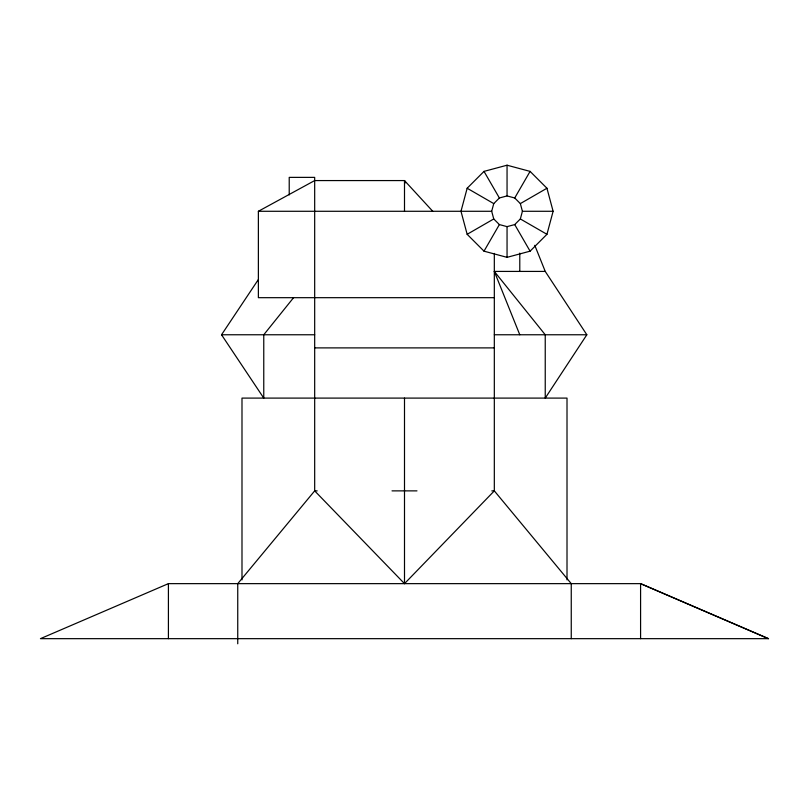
<?xml version="1.0" encoding="UTF-8"?>
<svg xmlns="http://www.w3.org/2000/svg" width="809" height="809" viewBox="0 0 809 809"><rect width="100%" height="100%" fill="white"/><g stroke="black" fill="none" stroke-linecap="round" stroke-linejoin="round"><path stroke-width="1.21" d="M467.157 188.244L460.988 211.28L467.157 234.307L484.015 251.174L507.051 257.343L530.087 251.174L546.945 234.307L553.113 211.28L546.945 188.244L530.087 171.387L507.051 165.208L484.015 171.387L467.157 188.244L493.753 203.605L499.375 197.983L507.051 195.92L514.726 197.983L520.349 203.605L522.402 211.28L520.349 218.956L514.726 224.578L507.051 226.631L499.375 224.578L493.753 218.956L491.69 211.28L493.753 203.605M484.015 251.174L499.375 224.578M514.726 197.983L530.087 171.387M586.838 334.764L545.236 398.099L545.236 334.764L494.319 271.419L545.236 271.419L586.838 334.764L494.319 334.764M293.525 297.732L263.764 334.764L263.764 398.099L221.535 334.764L258.223 279.732M289.217 194.929L289.217 177.373L314.681 177.373L314.681 490.871L404.5 583.643L494.319 490.871L494.319 253.409M467.157 234.307L493.753 218.956M520.349 203.605L546.945 188.244M494.319 297.682L258.374 297.682L258.374 211.28L314.681 180.569L404.5 180.569L432.744 211.28M168.414 583.643L40.45 638.665L768.55 638.665L640.586 583.643L168.414 583.643L168.414 638.665M258.374 211.28L491.69 211.28M522.402 211.28L553.113 211.28M221.535 334.764L314.681 334.764M314.681 347.89L494.319 347.89M317.179 490.871L314.681 490.871L237.745 583.643L237.745 643.792M392.021 490.871L416.979 490.871M491.821 490.871L494.319 490.871L571.255 583.643L571.255 638.665M768.348 638.665L640.586 583.643L640.586 638.665M520.349 218.956L546.945 234.307M484.015 171.387L499.375 197.983M514.726 224.578L530.087 251.174M405.542 182.844L404.5 180.569L404.5 211.28M494.319 271.419L519.783 334.764M534.779 245.319L545.236 271.419M567.008 579.881L567.008 398.099L241.992 398.099L241.992 579.881M519.783 253.086L519.783 271.419M507.051 165.208L507.051 195.92M507.051 226.631L507.051 257.343M404.5 398.099L404.5 583.643"/></g></svg>
